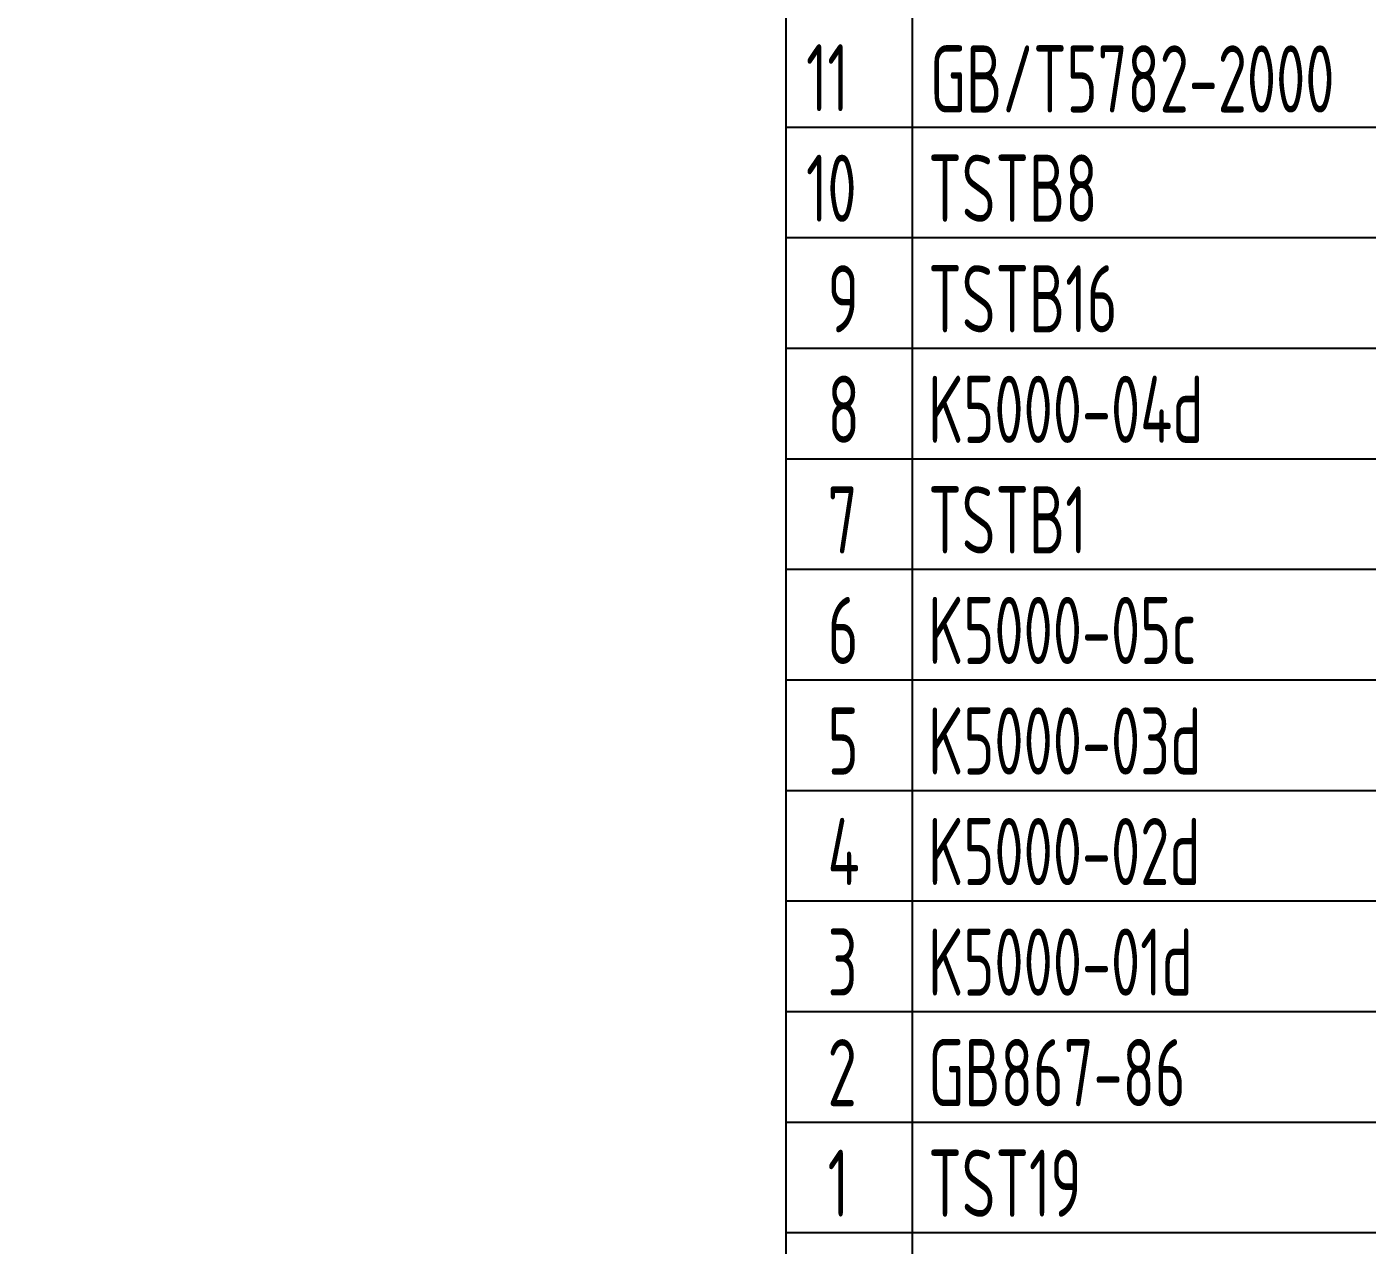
# Model space of a CAD drawing. Extents: x 231 to 66067, y -1596 to 5236.
# Drawn here: x 412.9 to 497.7, y -1516.7 to -1439.6 of the extents above; entities that cross this region are included whole.
import ezdxf

# ---------------------------------------------------------------- set-up
doc = ezdxf.new("R2010")
doc.units = 0
doc.layers.add('1', color=8, linetype='CONTINUOUS')
doc.layers.add('2', color=8, linetype='CONTINUOUS')
doc.styles.get("Standard").update_dxf_attribs({"font": 'isocp.shx', "width": 0.707, "bigfont": 'hztxt.shx'})

msp = doc.modelspace()

# ---------------------------------------------------------------- linework, layer by layer
at = {"layer": '1'}
for p, q in [((460.943, -1585.902), (460.943, -1368.902)), ((468.943, -1529.902), (468.943, -1368.902)), ((460.943, -1515.902), (640.943, -1515.902))]:
    msp.add_line(p, q, dxfattribs=at)
at = {"layer": '2'}
for p, q in [((460.943, -1445.902), (640.943, -1445.902)), ((460.943, -1452.902), (640.943, -1452.902)), ((460.943, -1459.902), (640.943, -1459.902)), ((460.943, -1466.902), (640.943, -1466.902)), ((460.943, -1473.902), (640.943, -1473.902)), ((460.943, -1480.902), (640.943, -1480.902)), ((460.943, -1487.902), (640.943, -1487.902)), ((460.943, -1487.902), (640.943, -1487.902)), ((460.943, -1494.902), (640.943, -1494.902)), ((460.943, -1501.902), (640.943, -1501.902)), ((460.943, -1508.902), (640.943, -1508.902))]:
    msp.add_line(p, q, dxfattribs=at)

# ---------------------------------------------------------------- texts
at = {"layer": '2', "char_height": 4.25, "width": 65536, "attachment_point": 7}
for s, insert in [('11', (462.208, -1444.902)), ('GB/T5782-2000', (470.054, -1444.982)), ('10', (462.208, -1451.902)), ('TSTB8', (469.943, -1451.902)), ('9', (463.576, -1458.902)), ('TSTB16', (469.943, -1458.902)), ('8', (463.576, -1465.902)), ('K5000-04d', (469.943, -1465.902)), ('7', (463.576, -1472.902)), ('TSTB1', (469.943, -1472.902)), ('6', (463.576, -1479.902)), ('K5000-05c', (469.943, -1479.902)), ('5', (463.576, -1486.902)), ('K5000-03d', (469.943, -1486.902)), ('4', (463.576, -1493.902)), ('K5000-02d', (469.943, -1493.902)), ('3', (463.576, -1500.902)), ('K5000-01d', (469.943, -1500.902)), ('2', (463.576, -1507.902)), ('GB867-86', (469.943, -1507.902)), ('1', (463.576, -1514.902)), ('TST19', (469.943, -1514.902))]:
    msp.add_mtext(s, dxfattribs=dict(at, insert=insert))

doc.saveas('drawing.dxf')
